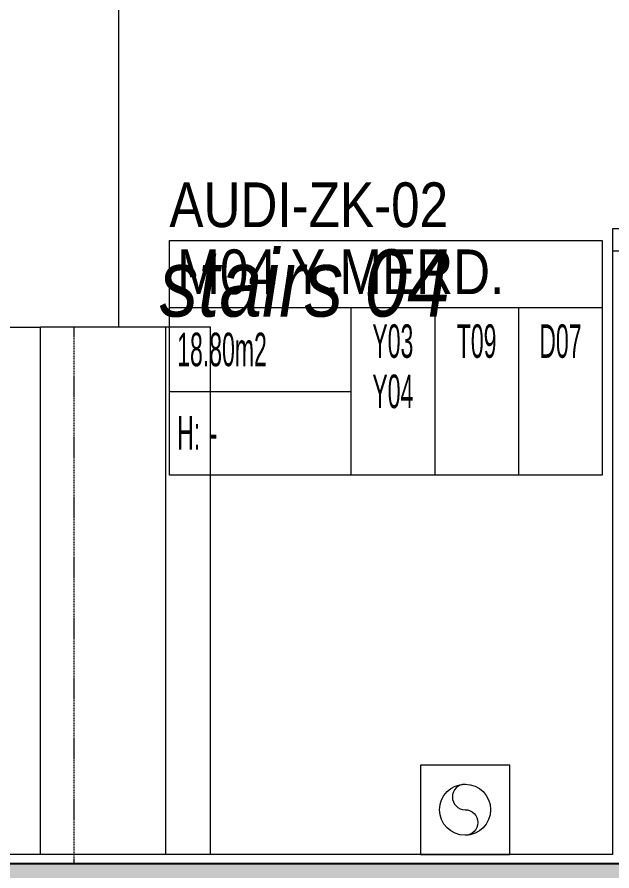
# Model space of a CAD drawing. Extents: x -2749 to 23780, y -1311 to 8245.
# Drawn here: x 1607.2 to 1740.4, y 2513.3 to 2704.4 of the extents above; entities that cross this region are included whole.
import ezdxf
from ezdxf.enums import TextEntityAlignment as Align

# ---------------------------------------------------------------- set-up
doc = ezdxf.new("R2010")
doc.units = 0
doc.header["$MEASUREMENT"] = 0
doc.linetypes.add('DOT2', pattern=[0.125, 0, -0.125])
doc.linetypes.add('HIDDEN', pattern=[0.375, 0.25, -0.125])
doc.layers.get('0').update_dxf_attribs({"color": 9, "lineweight": 9})
for name, color, linetype, lineweight in [('01', 9, 'Continuous', 9), ('06D', 9, 'Continuous', 9), ('14', 9, 'Continuous', 9), ('19', 9, 'Continuous', 9), ('19D', 9, 'DOT2', 9), ('21', 9, 'Continuous', 9), ('32', 9, 'Continuous', 9), ('35', 9, 'Continuous', 9), ('40', 9, 'Continuous', 9), ('KOLON', 251, 'Continuous', 9), ('TARAMA', 251, 'Continuous', 13)]:
    doc.layers.add(name, color=color, linetype=linetype, lineweight=lineweight)
doc.styles.add('Arial', font='arial.ttf', dxfattribs={"height": 2.5})
doc.styles.add('MuuM_TEXT-ITALIC', font='ARIALNI.TTF')
doc.styles.add('MuuM_TEXT-STANDART', font='ARIALN.TTF')

# ---------------------------------------------------------------- blocks, each defined once
blk = doc.blocks.new('0_roomno2')
blk.add_lwpolyline([(19.375, -10.5), (0, -10.5), (0, 0), (19.375, 0)], close=True)
for points in [[(0, -3), (19.375, -3)], [(8.125, -3), (8.125, -10.5)], [(11.875, -3), (11.875, -10.5)], [(15.625, -3), (15.625, -10.5)], [(0, -6.75), (8.125, -6.75)]]:
    blk.add_lwpolyline(points)
at = {"style": 'MuuM_TEXT-STANDART', "width": 0.6}
blk.add_text('H:', height=1.5, dxfattribs=at).set_placement((0.35, -8.608), align=Align.MIDDLE_LEFT)
at = {"style": 'Arial'}
blk.add_attdef('ODANO', (0, 1.17), '', height=2, dxfattribs=at)
blk.add_attdef('MEKANADI', text='', height=2, dxfattribs=at).set_placement((0.35, -3), align=Align.BOTTOM_LEFT)
at = {"style": 'MuuM_TEXT-STANDART', "width": 0.6}
for tag, p in [('YER01', (10, -4.5)), ('TAVAN01', (13.75, -4.5)), ('DUVAR01', (17.5, -4.5)), ('YER02', (10, -6.75)), ('TAVAN02', (13.75, -6.75)), ('DUVAR02', (17.5, -6.75)), ('YER03', (10, -9)), ('TAVAN03', (13.75, -9)), ('DUVAR03', (17.5, -9))]:
    blk.add_attdef(tag, text='', height=1.5, dxfattribs=at).set_placement(p, align=Align.MIDDLE_CENTER)
for tag, p in [('M2', (0.35, -4.875)), ('TEMIZTAVANYUKSEKLIGI', (1.8, -8.608))]:
    blk.add_attdef(tag, text='', height=1.5, dxfattribs=at).set_placement(p, align=Align.MIDDLE_LEFT)
blk = doc.blocks.new('itfaiye su alma ağzı')
blk.add_lwpolyline([(0, 5.715, 1), (0, 0, -1), (0, -5.715)], format="xyb")
blk.add_circle((0, 0), 5.715)
at = {"layer": '06D'}
blk.add_lwpolyline([(-10, 10), (-10, -10), (10, -10), (10, 10)], close=True, dxfattribs=at)
blk = doc.blocks.new('p-zemin kat')
at = {"layer": '01'}
blk.add_lwpolyline([(1222.5, 2515), (1757.5, 2515), (1757.5, 2430), (1962.5, 2430), (1962.5, 2390), (1717.5, 2390), (1717.5, 2475), (1212.5, 2475), (1212.5, 2390), (1162.5, 2390), (1162.5, 2515), (1162.5, 2825), (1962.5, 2825), (1962.5, 2785), (1212.5, 2785), (1212.5, 2515)], close=True, dxfattribs=at)
at = {"layer": '14'}
blk.add_lwpolyline([(1964.5, 2580), (1964.5, 2657), (1945.5, 2657), (1945.5, 2627), (1759.5, 2627), (1759.5, 2657), (1740.5, 2657), (1740.5, 2517), (1214.5, 2517), (1214.5, 2783), (1740.5, 2783), (1740.5, 2763), (1759.5, 2763), (1759.5, 2783), (1945.5, 2783), (1945.5, 2763), (1964.5, 2763), (1964.5, 2827), (1184.5, 2827), (1184.5, 2870), (1182.5, 2870)], dxfattribs=at)
at = {"layer": '19', "linetype": 'Continuous'}
for points in [[(1332.5, 2517), (1332.5, 2635), (1612.5, 2635)], [(1612.5, 2517), (1612.5, 2635)]]:
    blk.add_lwpolyline(points, dxfattribs=at)
at = {"layer": '19D', "linetype": 'HIDDEN'}
blk.add_lwpolyline([(1620, 2515), (1620, 2635)], dxfattribs=at)
at = {"layer": '40'}
blk.add_lwpolyline([(1945.5, 2783), (1945.5, 2768), (1964.5, 2768), (1964.5, 2652), (1945.5, 2652), (1945.5, 2627), (1759.5, 2627), (1759.5, 2652), (1740.5, 2652), (1740.5, 2517), (1650.5, 2517), (1650.5, 2635), (1630, 2635), (1630, 2665), (1630, 2665), (1630, 2783), (1740.5, 2783), (1740.5, 2768), (1759.5, 2768), (1759.5, 2783)], close=True, dxfattribs=at)
at = {"layer": '21'}
ref = blk.add_blockref('0_roomno2', (1641.33, 2654.36), dxfattribs=dict(at, xscale=5, yscale=5, zscale=5))
ref.add_attrib('ODANO', 'AUDI-ZK-02', dxfattribs={"layer": '0', "height": 10, "style": 'MuuM_TEXT-STANDART'}).set_placement((1641.33, 2654.36), align=Align.BOTTOM_LEFT)
ref.add_attrib('MEKANADI', 'M04 Y.MERD.', dxfattribs={"layer": '0', "height": 10, "style": 'MuuM_TEXT-STANDART'}).set_placement((1643.08, 2639.36), align=Align.BOTTOM_LEFT)
ref.add_attrib('M2', '18.80m2', dxfattribs={"layer": '0', "height": 7.5, "style": 'MuuM_TEXT-STANDART', "width": 0.6}).set_placement((1643.08, 2629.99), align=Align.MIDDLE_LEFT)
ref.add_attrib('TEMIZTAVANYUKSEKLIGI', '-', dxfattribs={"layer": '0', "height": 7.5, "style": 'MuuM_TEXT-STANDART', "width": 0.6}).set_placement((1650.33, 2611.32), align=Align.MIDDLE_LEFT)
ref.add_attrib('YER01', 'Y03', dxfattribs={"layer": '0', "height": 7.5, "style": 'MuuM_TEXT-STANDART', "width": 0.6}).set_placement((1691.33, 2631.86), align=Align.MIDDLE_CENTER)
ref.add_attrib('TAVAN01', 'T09', dxfattribs={"layer": '0', "height": 7.5, "style": 'MuuM_TEXT-STANDART', "width": 0.6}).set_placement((1710.08, 2631.86), align=Align.MIDDLE_CENTER)
ref.add_attrib('DUVAR01', 'D07', dxfattribs={"layer": '0', "height": 7.5, "style": 'MuuM_TEXT-STANDART', "width": 0.6}).set_placement((1728.83, 2631.86), align=Align.MIDDLE_CENTER)
ref.add_attrib('YER02', 'Y04', dxfattribs={"layer": '0', "height": 7.5, "style": 'MuuM_TEXT-STANDART', "width": 0.6}).set_placement((1691.33, 2620.61), align=Align.MIDDLE_CENTER)
at = {"layer": '32'}
blk.add_blockref('itfaiye su alma ağzı', (1707.5, 2527), dxfattribs=at)
at = {"layer": '40', "insert": (1671.62, 2644.75), "char_height": 15, "width": 335.6561, "attachment_point": 5, "style": 'MuuM_TEXT-ITALIC'}
blk.add_mtext('stairs 04', dxfattribs=at)

msp = doc.modelspace()

# ---------------------------------------------------------------- hatches: boundary and pattern name
at = {"layer": 'TARAMA', "linetype": 'ByBlock', "lineweight": -3}
h = msp.add_hatch(dxfattribs=at)
h.set_pattern_fill('ANSI36', color=256, scale=2, style=0)
h.set_pattern_definition([(45, (4746.007, 395.342), (3.367596, 12.347852), [15.875, -3.175, 0, -3.175])])
h.paths.add_polyline_path([(4762.5, 425), (4682.5, 425), (4682.5, 345), (4762.5, 345)])
h.paths.add_polyline_path([(1262.5, 425), (1182.5, 425), (1182.5, 345), (1262.5, 345)])
h.paths.add_polyline_path([(1962.5, 345), (1962.5, 425), (1882.5, 425), (1882.5, 345)])
h.paths.add_polyline_path([(2662.5, 425), (2582.5, 425), (2582.5, 345), (2662.5, 345)])
h.paths.add_polyline_path([(3282.5, 425), (3282.5, 345), (3362.5, 345), (3362.5, 425)])
h.paths.add_polyline_path([(4062.5, 425), (3982.5, 425), (3982.5, 345), (4062.5, 345)])
h.paths.add_polyline_path([(4782.5, 2785), (4782.5, 2365), (4732.5, 2365), (4732.5, 2475), (4302.5, 2475), (4302.5, 2515), (4732.5, 2515), (4732.5, 2785), (4302.5, 2785), (4302.5, 2825), (4782.5, 2825)])
h.paths.add_polyline_path([(1757.5, 2515), (1757.5, 2430), (1962.5, 2430), (1962.5, 2390), (1747.5, 2390), (1717.5, 2390), (1717.5, 2475), (1212.5, 2475), (1212.5, 2390), (1162.5, 2390), (1162.5, 2825), (1962.5, 2825), (1962.5, 2785), (1212.5, 2785), (1212.5, 2515)])
h.paths.add_polyline_path([(1882.5, 1945), (1962.5, 1945), (1962.5, 2025), (1882.5, 2025)])
h.paths.add_polyline_path([(1182.5, 1945), (1262.5, 1945), (1262.5, 2025), (1182.5, 2025)])
h.paths.add_polyline_path([(3982.5, 2365), (4062.5, 2365), (4062.5, 2445), (3982.5, 2445)])
h.paths.add_polyline_path([(3282.5, 2365), (3362.5, 2365), (3362.5, 2445), (3282.5, 2445)])
h.paths.add_polyline_path([(2582.5, 2365), (2662.5, 2365), (2662.5, 2445), (2582.5, 2445)])
h.paths.add_polyline_path([(3982.5, 2745), (4062.5, 2745), (4062.5, 2825), (3982.5, 2825)])
h.paths.add_polyline_path([(2582.5, 2745), (2662.5, 2745), (2662.5, 2825), (2582.5, 2825)])
h.paths.add_polyline_path([(3282.5, 2745), (3362.5, 2745), (3362.5, 2825), (3282.5, 2825)])
h.paths.add_polyline_path([(1882.5, 3805), (1962.5, 3805), (1962.5, 3885), (1882.5, 3885)])
h.paths.add_polyline_path([(1182.5, 3805), (1262.5, 3805), (1262.5, 3885), (1182.5, 3885)])

# ---------------------------------------------------------------- linework, layer by layer
at = {"layer": '35'}
msp.add_lwpolyline([(1640.5, 2517), (1640.5, 2635), (1612.5, 2635)], dxfattribs=at)
at = {"layer": 'KOLON', "linetype": 'ByBlock', "lineweight": -3}
msp.add_lwpolyline([(1757.5, 2515), (1757.5, 2430), (1962.5, 2430), (1962.5, 2390), (1747.5, 2390), (1717.5, 2390), (1717.5, 2475), (1717.5, 2475), (1212.5, 2475), (1212.5, 2390), (1162.5, 2390), (1162.5, 2825), (1962.5, 2825), (1962.5, 2785), (1212.5, 2785), (1212.5, 2515), (1757.5, 2515)], dxfattribs=at)

# ---------------------------------------------------------------- block references
msp.add_blockref('p-zemin kat', (0, 0))

doc.saveas('drawing.dxf')
